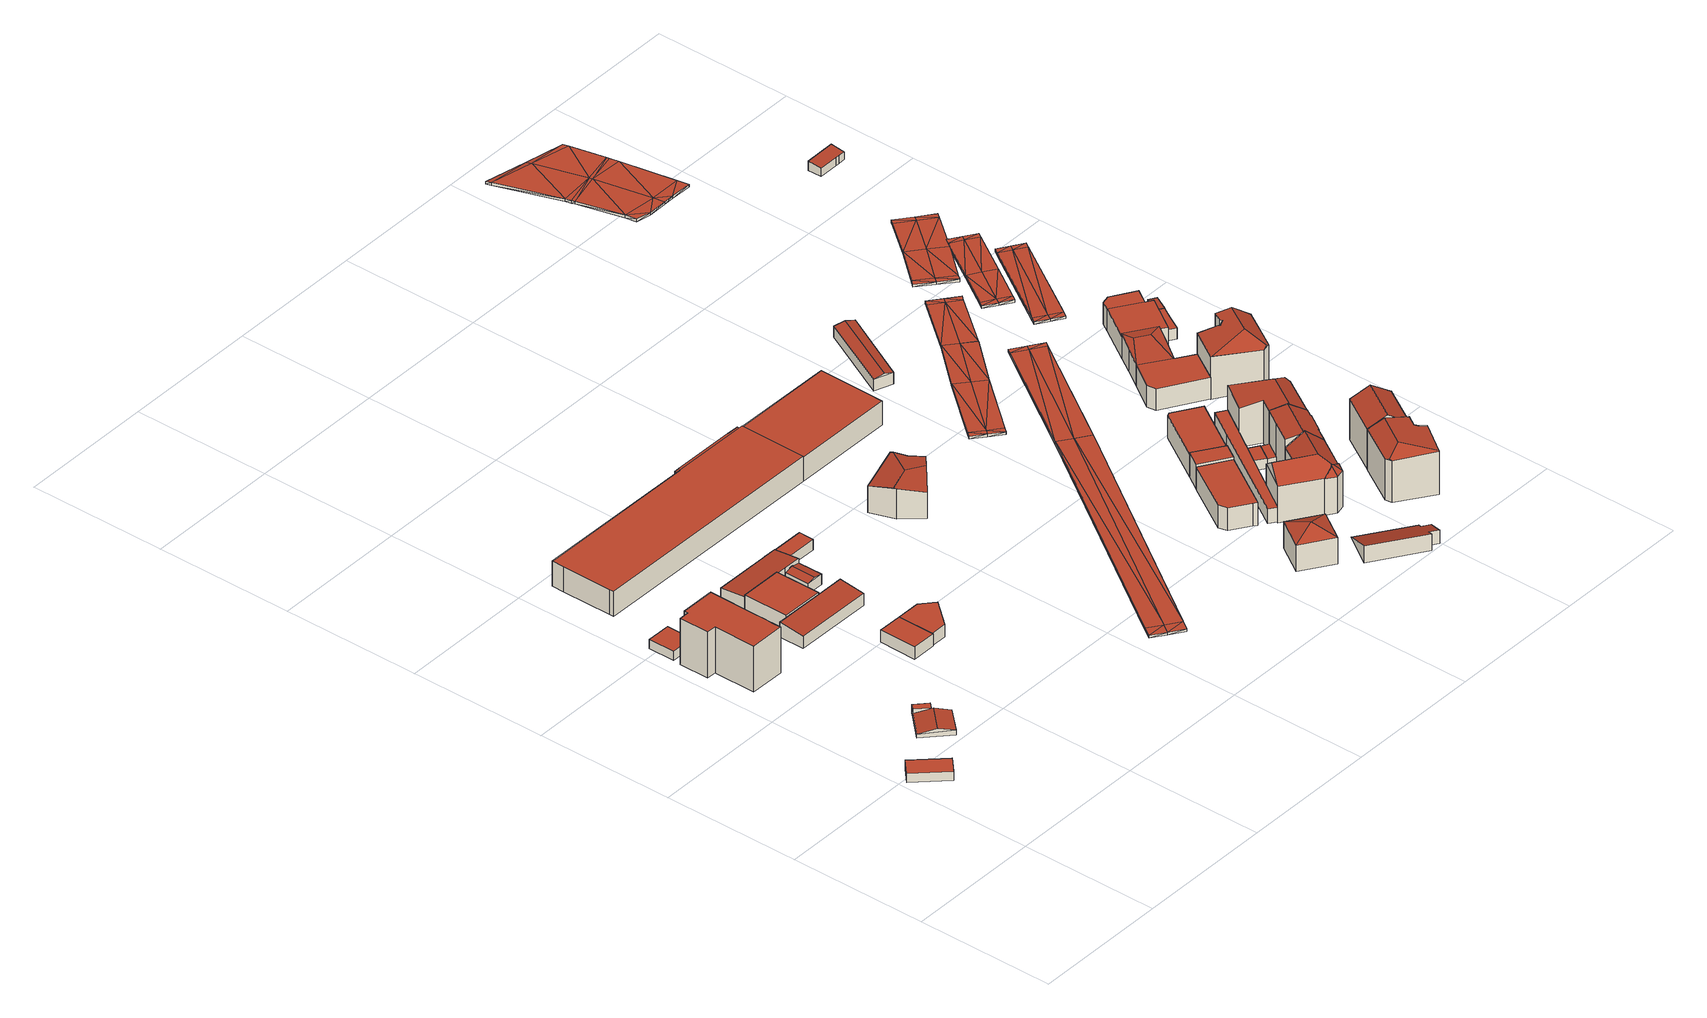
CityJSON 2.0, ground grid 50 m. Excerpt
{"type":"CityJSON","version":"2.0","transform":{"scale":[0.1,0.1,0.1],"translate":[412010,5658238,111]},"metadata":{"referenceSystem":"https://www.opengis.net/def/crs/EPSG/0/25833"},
"CityObjects":{
"building1":{"type":"Building","attributes":{"Dachtyp_tdc":"tdcPolyFlatRoof","Gemeindeschluessel":14612000,"Dachneigung":0,"QualitaetDacherkennung":88,"Geometrietyp2DReferenz":"3000","measuredHeight":3.47,"function":"31001_2000","roofType":"1000"},"geometry":[{"type":"Solid","lod":"2","boundaries":[[[[0,1,2,3]],[[1,4,5,2]],[[4,6,7,5]],[[6,0,3,7]],[[6,4,1,0]],[[3,2,5,7]]]],"semantics":{"surfaces":[{"type":"WallSurface"},{"type":"RoofSurface"},{"type":"GroundSurface"}],"values":[[0,0,0,0,1,2]]}}]},
"building2":{"type":"Building","attributes":{"Gemeindeschluessel":14612000,"Geometrietyp2DReferenz":"3000","function":"31001_2000","roofType":"9999"},"children":["building2-1","building2-2"]},
"building2-1":{"type":"BuildingPart","attributes":{"Dachtyp_tdc":"tdcGableRoof","Dachneigung":14.3,"QualitaetDacherkennung":50,"Geometrietyp2DReferenz":"3000","measuredHeight":3,"roofType":"3100"},"parents":["building2"],"geometry":[{"type":"MultiSurface","lod":"2","boundaries":[[[8,9,10,11]],[[9,12,13,10]],[[12,14,15,13]],[[12,9,16]],[[9,8,17,16]],[[14,12,16,17,18]],[[11,10,13,15,19]]],"semantics":{"surfaces":[{"type":"WallSurface"},{"type":"RoofSurface"},{"type":"GroundSurface"}],"values":[0,0,0,0,1,1,2]}}]},
"building2-2":{"type":"BuildingPart","attributes":{"Dachtyp_tdc":"tdcPolyFlatRoof","Dachneigung":0,"QualitaetDacherkennung":0,"Geometrietyp2DReferenz":"3000","measuredHeight":3.08,"roofType":"9999"},"parents":["building2"],"geometry":[{"type":"MultiSurface","lod":"2","boundaries":[[[20,21,22,23]],[[23,22,24,15,14]],[[22,21,25,24]],[[21,20,18,26,19,25]],[[14,18,20,23]],[[15,24,25,19]],[[15,19,26,14]],[[14,26,18]]],"semantics":{"surfaces":[{"type":"RoofSurface"},{"type":"WallSurface"},{"type":"GroundSurface"},{"type":"ClosureSurface","isClosure":"1","QuelleClosure":"LoD1Solid"}],"values":[0,1,1,1,1,2,3,3]}}]},
"building3":{"type":"Building","attributes":{"Dachtyp_tdc":"tdcPolyFlatRoof","Gemeindeschluessel":14612000,"Dachneigung":0,"QualitaetDacherkennung":59,"Geometrietyp2DReferenz":"3000","measuredHeight":17.32,"function":"31001_2000","roofType":"1000"},"geometry":[{"type":"Solid","lod":"2","boundaries":[[[[27,28,29,30]],[[28,31,32,29]],[[31,33,34,32]],[[33,35,36,34]],[[35,37,38,36]],[[37,39,40,38]],[[39,41,42,40]],[[43,44,45,46]],[[44,47,48,45]],[[47,49,50,48]],[[49,27,30,50]],[[49,47,44,43,51,41,39,37,35,33,31,28,27]],[[30,29,32,34,36,38,40,42,52,46,45,48,50]],[[41,51,52,42]],[[51,43,46,52]]]],"semantics":{"surfaces":[{"type":"WallSurface"},{"type":"RoofSurface"},{"type":"GroundSurface"}],"values":[[0,0,0,0,0,0,0,0,0,0,0,1,2,0,0]]}}]},
"building4":{"type":"Building","attributes":{"Dachtyp_tdc":"tdcPolyFlatRoof","Gemeindeschluessel":14612000,"Dachneigung":0,"QualitaetDacherkennung":95,"Geometrietyp2DReferenz":"3000","measuredHeight":3.38,"function":"31001_2000","roofType":"1000"},"geometry":[{"type":"Solid","lod":"2","boundaries":[[[[53,54,55,56]],[[54,57,58,55]],[[57,59,60,58]],[[59,53,56,60]],[[59,57,54,53]],[[56,55,58,60]]]],"semantics":{"surfaces":[{"type":"WallSurface"},{"type":"RoofSurface"},{"type":"GroundSurface"}],"values":[[0,0,0,0,1,2]]}}]},
"building5":{"type":"Building","attributes":{"Dachtyp_tdc":"tdcPolyFlatRoof","Gemeindeschluessel":14612000,"Dachneigung":6.39,"QualitaetDacherkennung":92,"Geometrietyp2DReferenz":"3000","measuredHeight":5.71,"function":"31001_2000","roofType":"2100"},"geometry":[{"type":"Solid","lod":"2","boundaries":[[[[61,62,63,64]],[[62,65,66,63]],[[65,67,68,66]],[[67,69,70,68]],[[69,71,72,70]],[[71,61,64,72]],[[71,69,67,65,62,61]],[[64,63,66,68,70,72]]]],"semantics":{"surfaces":[{"type":"WallSurface"},{"type":"RoofSurface"},{"type":"GroundSurface"}],"values":[[0,0,0,0,0,0,1,2]]}}]},
"building6":{"type":"Building","attributes":{"Dachtyp_tdc":"tdcPolyFlatRoof","Gemeindeschluessel":14612000,"Dachneigung":0,"QualitaetDacherkennung":92,"Geometrietyp2DReferenz":"3000","measuredHeight":4.56,"function":"31001_2000","roofType":"1000"},"geometry":[{"type":"Solid","lod":"2","boundaries":[[[[73,74,75,76]],[[74,77,78,75]],[[77,79,80,78]],[[79,81,82,80]],[[81,73,76,82]],[[81,79,77,74,73]],[[76,75,78,80,82]]]],"semantics":{"surfaces":[{"type":"WallSurface"},{"type":"RoofSurface"},{"type":"GroundSurface"}],"values":[[0,0,0,0,0,1,2]]}}]},
"building7":{"type":"Building","attributes":{"Dachtyp_tdc":"tdcPolyFlatRoof","Gemeindeschluessel":14612000,"Dachneigung":0,"QualitaetDacherkennung":33,"Geometrietyp2DReferenz":"3000","measuredHeight":6.31,"function":"31001_2000","roofType":"1000"},"geometry":[{"type":"Solid","lod":"2","boundaries":[[[[83,84,85,86]],[[84,87,88,85]],[[87,89,90,88]],[[89,83,86,90]],[[89,87,84,83]],[[86,85,88,90]]]],"semantics":{"surfaces":[{"type":"WallSurface"},{"type":"RoofSurface"},{"type":"GroundSurface"}],"values":[[0,0,0,0,1,2]]}}]},
"building8":{"type":"Building","attributes":{"Dachtyp_tdc":"tdcPolyFlatRoof","Gemeindeschluessel":14612000,"Dachneigung":6.52,"QualitaetDacherkennung":90,"Geometrietyp2DReferenz":"3000","measuredHeight":6.49,"function":"31001_2000","roofType":"2100"},"geometry":[{"type":"Solid","lod":"2","boundaries":[[[[91,92,93,94]],[[92,95,96,93]],[[95,97,98,96]],[[97,99,100,98]],[[99,101,102,100]],[[101,103,104,102]],[[103,105,106,104]],[[105,107,108,106]],[[107,91,94,108]],[[107,105,103,101,99,97,95,92,91]],[[94,93,96,98,100,102,104,106,108]]]],"semantics":{"surfaces":[{"type":"WallSurface"},{"type":"RoofSurface"},{"type":"GroundSurface"}],"values":[[0,0,0,0,0,0,0,0,0,1,2]]}}]},
"building9":{"type":"Building","attributes":{"Dachtyp_tdc":"tdcPolyFlatRoof","Gemeindeschluessel":14612000,"Dachneigung":0,"QualitaetDacherkennung":89,"Geometrietyp2DReferenz":"3000","measuredHeight":4.57,"function":"31001_2000","roofType":"1000"},"geometry":[{"type":"Solid","lod":"2","boundaries":[[[[79,77,78,80]],[[77,109,110,78]],[[109,111,112,110]],[[111,113,114,112]],[[113,79,80,114]],[[113,111,109,77,79]],[[80,78,110,112,114]]]],"semantics":{"surfaces":[{"type":"WallSurface"},{"type":"RoofSurface"},{"type":"GroundSurface"}],"values":[[0,0,0,0,0,1,2]]}}]},
"building10":{"type":"Building","attributes":{"Dachtyp_tdc":"tdcGableRoof","Gemeindeschluessel":14612000,"Dachneigung":11.54,"QualitaetDacherkennung":90,"Geometrietyp2DReferenz":"3000","measuredHeight":4.54,"function":"31001_2000","roofType":"3100"},"geometry":[{"type":"Solid","lod":"2","boundaries":[[[[115,116,117,118]],[[116,119,120,117]],[[119,121,122,120]],[[121,115,118,122]],[[119,116,123]],[[115,121,124]],[[116,115,124,123]],[[121,119,123,124]],[[118,117,120,122]]]],"semantics":{"surfaces":[{"type":"WallSurface"},{"type":"RoofSurface"},{"type":"GroundSurface"}],"values":[[0,0,0,0,0,0,1,1,2]]}}]},
"building11":{"type":"Building","attributes":{"Dachtyp_tdc":"tdcPolyFlatRoof","Gemeindeschluessel":14612000,"Dachneigung":2.83,"QualitaetDacherkennung":87,"Geometrietyp2DReferenz":"3000","measuredHeight":4.16,"function":"31001_2000","roofType":"2100"},"geometry":[{"type":"Solid","lod":"2","boundaries":[[[[125,126,127,128]],[[125,129,130,126]],[[127,131,132,128]],[[126,130,131,127]],[[130,129,132,131]],[[129,125,128,132]]]],"semantics":{"surfaces":[{"type":"WallSurface"},{"type":"RoofSurface"},{"type":"GroundSurface"}],"values":[[0,1,2,0,0,0]]}}]},
"building12":{"type":"Building","attributes":{"Gemeindeschluessel":14612000,"Geometrietyp2DReferenz":"3000","function":"31001_2000","roofType":"9999"},"children":["building12-1","building12-2","building12-3","building12-4"]},
"building12-1":{"type":"BuildingPart","attributes":{"Dachtyp_tdc":"tdcPolyFlatRoof","Dachneigung":0,"QualitaetDacherkennung":57,"Geometrietyp2DReferenz":"3000","measuredHeight":3.29,"roofType":"1000"},"parents":["building12"],"geometry":[{"type":"MultiSurface","lod":"2","boundaries":[[[133,134,135,136]],[[134,137,138,135]],[[139,133,136,140]],[[139,137,134,133]],[[136,135,138,140]]],"semantics":{"surfaces":[{"type":"WallSurface"},{"type":"RoofSurface"},{"type":"GroundSurface"}],"values":[0,0,0,1,2]}}]},
"building12-2":{"type":"BuildingPart","attributes":{"Dachtyp_tdc":"tdcPolyFlatRoof","Dachneigung":0,"QualitaetDacherkennung":29,"Geometrietyp2DReferenz":"3000","measuredHeight":9.4,"roofType":"1000"},"parents":["building12"],"geometry":[{"type":"MultiSurface","lod":"2","boundaries":[[[141,142,143,144,145]],[[142,146,147,143]],[[146,148,149,147]],[[148,150,151,149]],[[150,152,153,154,151]],[[155,152,150,148,146,142,141]],[[144,143,147,149,151,154,156]]],"semantics":{"surfaces":[{"type":"WallSurface"},{"type":"RoofSurface"},{"type":"GroundSurface"}],"values":[0,0,0,0,0,1,2]}}]},
"building12-3":{"type":"BuildingPart","attributes":{"Dachtyp_tdc":"tdcPolyFlatRoof","Dachneigung":6.17,"QualitaetDacherkennung":71,"Geometrietyp2DReferenz":"3000","measuredHeight":8.28,"roofType":"2100"},"parents":["building12"],"geometry":[{"type":"MultiSurface","lod":"2","boundaries":[[[153,157,158,154]],[[157,159,140,158]],[[159,139,140]],[[160,138,137]],[[160,161,162,138]],[[161,163,156,162]],[[163,161,160,159,157,153]],[[154,158,140,138,162,156]]],"semantics":{"surfaces":[{"type":"WallSurface"},{"type":"RoofSurface"},{"type":"GroundSurface"}],"values":[0,0,0,0,0,0,1,2]}}]},
"building12-4":{"type":"BuildingPart","attributes":{"Dachtyp_tdc":"tdcPolyFlatRoof","Dachneigung":0,"QualitaetDacherkennung":34,"Geometrietyp2DReferenz":"3000","measuredHeight":9.03,"roofType":"1000"},"parents":["building12"],"geometry":[{"type":"MultiSurface","lod":"2","boundaries":[[[164,165,166,156]],[[165,167,168,166]],[[167,145,144,168]],[[145,167,165,164]],[[166,168,144,156]]],"semantics":{"surfaces":[{"type":"WallSurface"},{"type":"RoofSurface"},{"type":"GroundSurface"}],"values":[0,0,0,1,2]}}]},
"building13":{"type":"Building","attributes":{"Dachtyp_tdc":"tdcFreeFormRoof","Gemeindeschluessel":14612000,"Dachneigung":10.01,"QualitaetDacherkennung":51,"Geometrietyp2DReferenz":"3000","measuredHeight":11.48,"function":"31001_2000","roofType":"5000"},"geometry":[{"type":"Solid","lod":"2","boundaries":[[[[169,170,171,172]],[[170,173,174,171]],[[173,175,176,174]],[[175,177,178,176]],[[177,179,180,178]],[[179,169,172,180]],[[181,169,179,182,183]],[[183,182,177,175,184]],[[170,181,183,184,173]],[[170,169,181]],[[175,173,184]],[[179,177,182]],[[172,171,174,176,178,180]]]],"semantics":{"surfaces":[{"type":"WallSurface"},{"type":"RoofSurface"},{"type":"GroundSurface"}],"values":[[0,0,0,0,0,0,1,1,1,0,0,0,2]]}}]},
"building14":{"type":"Building","attributes":{"Erfassungsdatum_Objekt":"2022-03-29","BodenHoehe":117.79,"gemHoehe":0,"BauwerkHoehe":1,"Breite":12,"Gemeindeschluessel":"14612000","Geometrietyp2DReferenz":"3000","measuredHeight":1,"function":"53001_1800"},"geometry":[{"type":"MultiSurface","lod":"2","boundaries":[[[185,186,187]],[[185,187,188]],[[189,190,191]],[[189,191,186]],[[189,186,185]],[[192,193,189]],[[189,193,190]],[[194,195,193]],[[194,193,192]],[[196,185,188]],[[196,188,197]],[[198,189,185]],[[198,185,196]],[[199,192,198]],[[198,192,189]],[[200,194,192]],[[200,192,199]],[[188,187,201]],[[188,201,202]],[[187,186,203]],[[187,203,201]],[[186,191,204]],[[186,204,203]],[[191,190,205]],[[191,205,204]],[[190,193,206]],[[190,206,205]],[[193,195,207]],[[193,207,206]],[[195,194,208]],[[195,208,207]],[[194,200,209]],[[194,209,208]],[[200,199,210]],[[200,210,209]],[[199,198,211]],[[199,211,210]],[[198,196,212]],[[198,212,211]],[[196,197,213]],[[196,213,212]],[[197,188,202]],[[197,202,213]],[[201,203,214]],[[204,205,215]],[[203,204,215]],[[214,203,215]],[[215,206,216]],[[205,206,215]],[[206,207,208]],[[216,206,208]],[[202,214,212]],[[213,202,212]],[[214,215,211]],[[212,214,211]],[[211,216,210]],[[215,216,211]],[[216,208,209]],[[210,216,209]],[[202,201,214]]],"semantics":{"surfaces":[{"type":"RoofSurface"},{"type":"WallSurface"},{"type":"GroundSurface"}],"values":[0,0,0,0,0,0,0,0,0,0,0,0,0,0,0,0,0,1,1,1,1,1,1,1,1,1,1,1,1,1,1,1,1,1,1,1,1,1,1,1,1,1,1,2,2,2,2,2,2,2,2,2,2,2,2,2,2,2,2,2]}}]},
"building15":{"type":"Building","attributes":{"Dachtyp_tdc":"tdcTentRoof","Gemeindeschluessel":14612000,"Dachneigung":25.8,"QualitaetDacherkennung":68,"Geometrietyp2DReferenz":"3000","measuredHeight":13.04,"function":"31001_9998","roofType":"3500"},"geometry":[{"type":"Solid","lod":"2","boundaries":[[[[217,218,219,220]],[[218,221,222,219]],[[221,223,224,222]],[[223,217,220,224]],[[218,217,225]],[[221,218,225]],[[223,221,225]],[[217,223,225]],[[220,219,222,224]]]],"semantics":{"surfaces":[{"type":"WallSurface"},{"type":"RoofSurface"},{"type":"GroundSurface"}],"values":[[0,0,0,0,1,1,1,1,2]]}}]},
"building16":{"type":"Building","attributes":{"Dachtyp_tdc":"tdcPolyFlatRoof","Gemeindeschluessel":14612000,"Dachneigung":0,"QualitaetDacherkennung":58,"Geometrietyp2DReferenz":"3000","measuredHeight":8.62,"function":"31001_9998","roofType":"1000"},"geometry":[{"type":"Solid","lod":"2","boundaries":[[[[226,227,228,229]],[[227,230,231,228]],[[230,232,233,231]],[[232,234,235,233]],[[234,236,237,235]],[[236,226,229,237]],[[236,234,232,230,227,226]],[[229,228,231,233,235,237]]]],"semantics":{"surfaces":[{"type":"WallSurface"},{"type":"RoofSurface"},{"type":"GroundSurface"}],"values":[[0,0,0,0,0,0,1,2]]}}]},
"building17":{"type":"Building","attributes":{"Dachtyp_tdc":"tdcPolyFlatRoof","Gemeindeschluessel":14612000,"Dachneigung":25.19,"QualitaetDacherkennung":75,"Geometrietyp2DReferenz":"3000","measuredHeight":6.48,"function":"31001_9998","roofType":"2100"},"geometry":[{"type":"Solid","lod":"2","boundaries":[[[[238,239,240,241]],[[239,242,243,240]],[[242,244,245,243]],[[244,246,247,245]],[[246,248,249,247]],[[248,250,251,249]],[[250,252,253,251]],[[252,238,241,253]],[[252,250,248,246,244,242,239,238]],[[241,240,243,245,247,249,251,253]]]],"semantics":{"surfaces":[{"type":"WallSurface"},{"type":"RoofSurface"},{"type":"GroundSurface"}],"values":[[0,0,0,0,0,0,0,0,1,2]]}}]},
"building18":{"type":"Building","attributes":{"Dachtyp_tdc":"tdcPolyFlatRoof","Gemeindeschluessel":14612000,"Dachneigung":0,"QualitaetDacherkennung":82,"Geometrietyp2DReferenz":"3000","measuredHeight":9.33,"function":"31001_9998","roofType":"1000"},"geometry":[{"type":"Solid","lod":"2","boundaries":[[[[254,255,256,257]],[[255,258,259,256]],[[258,260,261,259]],[[260,254,257,261]],[[260,258,255,254]],[[257,256,259,261]]]],"semantics":{"surfaces":[{"type":"WallSurface"},{"type":"RoofSurface"},{"type":"GroundSurface"}],"values":[[0,0,0,0,1,2]]}}]},
"building19":{"type":"Building","attributes":{"Dachtyp_tdc":"tdcFreeFormRoof","Gemeindeschluessel":14612000,"Dachneigung":38.58,"QualitaetDacherkennung":37,"Geometrietyp2DReferenz":"3000","measuredHeight":18.64,"function":"31001_9998","roofType":"5000"},"geometry":[{"type":"Solid","lod":"2","boundaries":[[[[262,263,264,265]],[[263,266,267,264]],[[266,268,269,267]],[[268,270,271,269]],[[270,272,273,271]],[[272,274,275,273]],[[274,276,277,275]],[[276,278,279,277]],[[278,280,281,279]],[[280,282,283,281]],[[282,262,265,283]],[[284,285,282,280]],[[284,280,278]],[[286,287,288,285,284,278,276]],[[286,276,274]],[[287,286,274,272]],[[289,290,288,287,272,270]],[[289,270,268]],[[290,289,268,266]],[[291,290,266,263]],[[291,263,262]],[[285,288,290,291,262,282]],[[265,264,267,269,271,273,275,277,279,281,283]]]],"semantics":{"surfaces":[{"type":"WallSurface"},{"type":"RoofSurface"},{"type":"GroundSurface"}],"values":[[0,0,0,0,0,0,0,0,0,0,0,1,1,1,1,1,1,0,1,1,0,1,2]]}}]},
"building20":{"type":"Building","attributes":{"Dachtyp_tdc":"tdcPolyFlatRoof","Gemeindeschluessel":14612000,"Dachneigung":0,"QualitaetDacherkennung":45,"Geometrietyp2DReferenz":"3000","measuredHeight":5.49,"function":"31001_9998","roofType":"1000"},"geometry":[{"type":"Solid","lod":"2","boundaries":[[[[292,293,294,295]],[[293,296,297,294]],[[296,298,299,297]],[[298,300,301,299]],[[300,302,303,301]],[[302,304,305,303]],[[304,306,307,305]],[[306,308,309,307]],[[308,310,311,309]],[[310,312,313,311]],[[312,292,295,313]],[[312,310,308,306,304,302,300,298,296,293,292]],[[295,294,297,299,301,303,305,307,309,311,313]]]],"semantics":{"surfaces":[{"type":"WallSurface"},{"type":"RoofSurface"},{"type":"GroundSurface"}],"values":[[0,0,0,0,0,0,0,0,0,0,0,1,2]]}}]},
"building21":{"type":"Building","attributes":{"Dachtyp_tdc":"tdcPolyFlatRoof","Gemeindeschluessel":14612000,"Dachneigung":0,"QualitaetDacherkennung":56,"Geometrietyp2DReferenz":"3000","measuredHeight":8.46,"function":"31001_9998","roofType":"1000"},"geometry":[{"type":"Solid","lod":"2","boundaries":[[[[314,315,316,317]],[[315,318,319,316]],[[318,320,321,319]],[[320,322,323,321]],[[322,314,317,323]],[[322,320,318,315,314]],[[317,316,319,321,323]]]],"semantics":{"surfaces":[{"type":"WallSurface"},{"type":"RoofSurface"},{"type":"GroundSurface"}],"values":[[0,0,0,0,0,1,2]]}}]},
"building22":{"type":"Building","attributes":{"Dachtyp_tdc":"tdcPolyFlatRoof","Gemeindeschluessel":14612000,"Dachneigung":0,"QualitaetDacherkennung":79,"Geometrietyp2DReferenz":"3000","measuredHeight":3.72,"function":"31001_9998","roofType":"1000"},"geometry":[{"type":"Solid","lod":"2","boundaries":[[[[324,325,297,326]],[[325,327,294,297]],[[326,297,294,328]],[[327,329,328,294]],[[329,324,326,328]],[[329,327,325,324]]]],"semantics":{"surfaces":[{"type":"WallSurface"},{"type":"GroundSurface"},{"type":"RoofSurface"}],"values":[[0,0,1,0,0,2]]}}]},
"building23":{"type":"Building","attributes":{"Dachtyp_tdc":"tdcPolyFlatRoof","Gemeindeschluessel":14612000,"Dachneigung":0,"QualitaetDacherkennung":51,"Geometrietyp2DReferenz":"3000","measuredHeight":3.69,"function":"31001_9998","roofType":"1000"},"geometry":[{"type":"Solid","lod":"2","boundaries":[[[[330,331,326,332]],[[331,333,328,326]],[[333,334,335,328]],[[334,330,332,335]],[[334,333,331,330]],[[332,326,328,335]]]],"semantics":{"surfaces":[{"type":"WallSurface"},{"type":"RoofSurface"},{"type":"GroundSurface"}],"values":[[0,0,0,0,1,2]]}}]},
"building24":{"type":"Building","attributes":{"Dachtyp_tdc":"tdcGableRoof","Gemeindeschluessel":14612000,"Dachneigung":13.3,"QualitaetDacherkennung":52,"Geometrietyp2DReferenz":"3000","measuredHeight":5.21,"function":"31001_2000","roofType":"3100"},"geometry":[{"type":"Solid","lod":"2","boundaries":[[[[336,337,338,339]],[[337,340,341,338]],[[340,342,343,341]],[[342,336,339,343]],[[340,337,344]],[[336,342,345]],[[337,336,345,344]],[[342,340,344,345]],[[339,338,341,343]]]],"semantics":{"surfaces":[{"type":"WallSurface"},{"type":"RoofSurface"},{"type":"GroundSurface"}],"values":[[0,0,0,0,0,0,1,1,2]]}}]},
"building25":{"type":"Building","attributes":{"Dachtyp_tdc":"tdcGableRoof","Gemeindeschluessel":14612000,"Dachneigung":31.82,"QualitaetDacherkennung":57,"Geometrietyp2DReferenz":"3000","measuredHeight":17.73,"function":"31001_9998","roofType":"3100"},"geometry":[{"type":"Solid","lod":"2","boundaries":[[[[346,347,348,349]],[[347,350,351,348]],[[350,352,353,351]],[[352,354,355,353]],[[354,356,357,355]],[[356,358,359,357]],[[358,360,361,359]],[[360,362,363,361]],[[362,364,365,363]],[[364,366,367,365]],[[366,346,349,367]],[[362,360,358,356,354,352,350,347]],[[347,346,366,364,362]],[[349,348,351,353,355,357,359,361,363,365,367]]]],"semantics":{"surfaces":[{"type":"WallSurface"},{"type":"RoofSurface"},{"type":"GroundSurface"}],"values":[[0,0,0,0,0,0,0,0,0,0,0,1,1,2]]}}]},
"building26":{"type":"Building","attributes":{"Erfassungsdatum_Objekt":"2022-03-29","BodenHoehe":114.89,"gemHoehe":0,"BauwerkHoehe":1,"Breite":11.5,"Gemeindeschluessel":"14612000","Geometrietyp2DReferenz":"3000","measuredHeight":1,"function":"53001_1800"},"geometry":[{"type":"MultiSurface","lod":"2","boundaries":[[[368,369,370]],[[370,369,371]],[[370,371,372]],[[372,371,373]],[[372,373,374]],[[374,373,375]],[[375,373,376]],[[376,373,377]],[[376,377,378]],[[376,378,379]],[[379,378,380]],[[380,378,381]],[[369,382,371]],[[371,382,383]],[[371,383,384]],[[371,384,373]],[[373,384,377]],[[377,384,385]],[[377,385,386]],[[377,386,387]],[[377,387,378]],[[378,387,388]],[[378,388,381]],[[381,388,389]],[[369,368,390]],[[369,390,391]],[[368,370,392]],[[368,392,390]],[[370,372,393]],[[370,393,392]],[[372,374,394]],[[372,394,393]],[[374,375,395]],[[374,395,394]],[[375,376,396]],[[375,396,395]],[[376,379,397]],[[376,397,396]],[[379,380,398]],[[379,398,397]],[[380,381,399]],[[380,399,398]],[[381,389,400]],[[381,400,399]],[[389,388,401]],[[389,401,400]],[[388,387,402]],[[388,402,401]],[[387,386,403]],[[387,403,402]],[[386,385,404]],[[386,404,403]],[[385,384,405]],[[385,405,404]],[[384,383,406]],[[384,406,405]],[[383,382,407]],[[383,407,406]],[[382,369,391]],[[382,391,407]],[[392,391,390]],[[408,391,392]],[[393,408,392]],[[409,408,393]],[[394,409,393]],[[395,409,394]],[[396,409,395]],[[410,409,396]],[[411,410,396]],[[397,411,396]],[[398,411,397]],[[399,411,398]],[[408,407,391]],[[406,407,408]],[[405,406,408]],[[409,405,408]],[[410,405,409]],[[404,405,410]],[[403,404,410]],[[402,403,410]],[[411,402,410]],[[401,402,411]],[[399,401,411]],[[400,401,399]]],"semantics":{"surfaces":[{"type":"RoofSurface"},{"type":"WallSurface"},{"type":"GroundSurface"}],"values":[0,0,0,0,0,0,0,0,0,0,0,0,0,0,0,0,0,0,0,0,0,0,0,0,1,1,1,1,1,1,1,1,1,1,1,1,1,1,1,1,1,1,1,1,1,1,1,1,1,1,1,1,1,1,1,1,1,1,1,1,2,2,2,2,2,2,2,2,2,2,2,2,2,2,2,2,2,2,2,2,2,2,2,2]}}]},
"building27":{"type":"Building","attributes":{"Dachtyp_tdc":"tdcFreeFormRoof","Gemeindeschluessel":14612000,"Dachneigung":10.28,"QualitaetDacherkennung":29,"Geometrietyp2DReferenz":"3000","measuredHeight":18.4,"function":"31001_9998","roofType":"5000"},"geometry":[{"type":"Solid","lod":"2","boundaries":[[[[412,413,414,415]],[[413,416,417,414]],[[416,418,419,417]],[[418,420,421,419]],[[420,422,423,421]],[[422,424,425,423]],[[424,426,427,425]],[[426,412,415,427]],[[424,428,429,430,426]],[[428,422,420,418,416,431,429]],[[429,431,413,412,430]],[[424,422,428]],[[412,426,430]],[[416,413,431]],[[415,414,417,419,421,423,425,427]]]],"semantics":{"surfaces":[{"type":"WallSurface"},{"type":"RoofSurface"},{"type":"GroundSurface"}],"values":[[0,0,0,0,0,0,0,0,1,1,1,0,0,0,2]]}}]},
"building28":{"type":"Building","attributes":{"Dachtyp_tdc":"tdcFreeFormRoof","Gemeindeschluessel":14612000,"Dachneigung":10.12,"QualitaetDacherkennung":37,"Geometrietyp2DReferenz":"3000","measuredHeight":17.35,"function":"31001_9998","roofType":"5000"},"geometry":[{"type":"Solid","lod":"2","boundaries":[[[[432,433,434,435]],[[433,436,437,434]],[[436,438,439,437]],[[438,440,441,439]],[[440,442,443,441]],[[442,444,445,443]],[[444,446,447,445]],[[446,448,449,447]],[[448,450,451,449]],[[450,432,435,451]],[[452,444,442,440,438,453,454]],[[432,450,455,454,453,436,433]],[[446,452,454,455,448]],[[446,444,452]],[[450,448,455]],[[438,436,453]],[[435,434,437,439,441,443,445,447,449,451]]]],"semantics":{"surfaces":[{"type":"WallSurface"},{"type":"RoofSurface"},{"type":"GroundSurface"}],"values":[[0,0,0,0,0,0,0,0,0,0,1,1,1,0,0,0,2]]}}]},
"building29":{"type":"Building","attributes":{"Dachtyp_tdc":"tdcFreeFormRoof","Gemeindeschluessel":14612000,"Dachneigung":30.57,"QualitaetDacherkennung":84,"Geometrietyp2DReferenz":"3000","measuredHeight":19,"function":"31001_9998","roofType":"5000"},"geometry":[{"type":"Solid","lod":"2","boundaries":[[[[456,457,458,459]],[[457,460,461,458]],[[460,462,463,461]],[[462,464,465,463]],[[464,456,459,465]],[[466,467,460,457]],[[456,464,462,467,466]],[[457,456,466]],[[462,460,467]],[[459,458,461,463,465]]]],"semantics":{"surfaces":[{"type":"WallSurface"},{"type":"RoofSurface"},{"type":"GroundSurface"}],"values":[[0,0,0,0,0,1,1,0,0,2]]}}]},
"building30":{"type":"Building","attributes":{"Gemeindeschluessel":14612000,"Geometrietyp2DReferenz":"3000","function":"31001_9998","roofType":"9999"},"children":["building30-1","building30-2","building30-3","building30-4","building30-5","building30-6"]},
"building30-1":{"type":"BuildingPart","attributes":{"Dachtyp_tdc":"tdcPolyFlatRoof","Dachneigung":0,"QualitaetDacherkennung":79,"Geometrietyp2DReferenz":"3000","measuredHeight":8.21,"roofType":"1000"},"parents":["building30"],"geometry":[{"type":"MultiSurface","lod":"2","boundaries":[[[468,469,470,471,472]],[[473,474,475,476,477]],[[474,478,479,475]],[[478,480,481,479]],[[480,468,472,481]],[[480,478,474,473,469,468]],[[472,471,476,475,479,481]]],"semantics":{"surfaces":[{"type":"WallSurface"},{"type":"RoofSurface"},{"type":"GroundSurface"}],"values":[0,0,0,0,0,1,2]}}]},
"building30-2":{"type":"BuildingPart","attributes":{"Dachtyp_tdc":"tdcPolyFlatRoof","Dachneigung":0,"QualitaetDacherkennung":58,"Geometrietyp2DReferenz":"3000","measuredHeight":8.2,"roofType":"1000"},"parents":["building30"],"geometry":[{"type":"MultiSurface","lod":"2","boundaries":[[[482,483,484,485]],[[483,486,484]],[[487,488,489,490,491]],[[488,492,493,489]],[[494,495,496,497]],[[495,494,492,488,487,483,482]],[[485,484,490,489,493,497,496]]],"semantics":{"surfaces":[{"type":"WallSurface"},{"type":"RoofSurface"},{"type":"GroundSurface"}],"values":[0,0,0,0,0,1,2]}}]},
"building30-3":{"type":"BuildingPart","attributes":{"Dachtyp_tdc":"tdcPolyFlatRoof","Dachneigung":0,"QualitaetDacherkennung":43,"Geometrietyp2DReferenz":"3000","measuredHeight":4.31,"roofType":"1000"},"parents":["building30"],"geometry":[{"type":"MultiSurface","lod":"2","boundaries":[[[498,499,500,501]],[[499,502,503,500]],[[502,491,490,503]],[[486,491,502,499,498]],[[501,500,503,490,484]]],"semantics":{"surfaces":[{"type":"WallSurface"},{"type":"RoofSurface"},{"type":"GroundSurface"}],"values":[0,0,0,1,2]}}]},
"building30-4":{"type":"BuildingPart","attributes":{"Dachtyp_tdc":"tdcPolyFlatRoof","Dachneigung":0,"QualitaetDacherkennung":71,"Geometrietyp2DReferenz":"3000","measuredHeight":8.2,"roofType":"1000"},"parents":["building30"],"geometry":[{"type":"MultiSurface","lod":"2","boundaries":[[[504,505,506,507]],[[505,482,485,506]],[[508,509,496,495]],[[508,504,507,509]],[[508,495,482,505,504]],[[507,506,485,496,509]]],"semantics":{"surfaces":[{"type":"WallSurface"},{"type":"RoofSurface"},{"type":"GroundSurface"}],"values":[0,0,0,0,1,2]}}]},
"building30-5":{"type":"BuildingPart","attributes":{"Dachtyp_tdc":"tdcPolyFlatRoof","Dachneigung":2.69,"QualitaetDacherkennung":52,"Geometrietyp2DReferenz":"3000","measuredHeight":4.39,"roofType":"2100"},"parents":["building30"],"geometry":[{"type":"MultiSurface","lod":"2","boundaries":[[[510,511,512,513]],[[511,514,498,501,512]],[[515,510,513,484]],[[515,514,511,510]],[[513,512,501,484]]],"semantics":{"surfaces":[{"type":"WallSurface"},{"type":"RoofSurface"},{"type":"GroundSurface"}],"values":[0,0,0,1,2]}}]},
"building30-6":{"type":"BuildingPart","attributes":{"Dachtyp_tdc":"tdcHipRoof","Dachneigung":10.11,"QualitaetDacherkennung":38,"Geometrietyp2DReferenz":"3000","measuredHeight":9.96,"roofType":"3200"},"parents":["building30"],"geometry":[{"type":"MultiSurface","lod":"2","boundaries":[[[516,517,518,519]],[[517,520,521,518]],[[520,522,494,497,521]],[[523,524,525,493,492]],[[524,526,527,525]],[[526,477,476,527]],[[470,528,529,471]],[[528,516,519,529]],[[477,526,524,523,530]],[[520,517,516,528,531]],[[523,522,520,531,530]],[[528,470,477,530,531]],[[519,518,521,497,493,525,527,476,471,529]]],"semantics":{"surfaces":[{"type":"WallSurface"},{"type":"RoofSurface"},{"type":"GroundSurface"}],"values":[0,0,0,0,0,0,0,0,1,1,1,1,2]}}]},
"building31":{"type":"Building","attributes":{"Dachtyp_tdc":"tdcFreeFormRoof","Gemeindeschluessel":14612000,"Dachneigung":10.92,"QualitaetDacherkennung":30,"Geometrietyp2DReferenz":"3000","measuredHeight":18.75,"function":"31001_9998","roofType":"5000"},"geometry":[{"type":"Solid","lod":"2","boundaries":[[[[532,533,534,535]],[[533,536,537,534]],[[536,538,539,537]],[[538,540,541,539]],[[540,542,543,541]],[[542,544,545,543]],[[544,546,547,545]],[[546,548,549,547]],[[548,550,551,549]],[[550,532,535,551]],[[548,552,553,554]],[[546,544,555,553,552]],[[542,540,538,536,533,532,550,554,553,555]],[[548,546,552]],[[550,548,554]],[[544,542,555]],[[535,534,537,539,541,543,545,547,549,551]]]],"semantics":{"surfaces":[{"type":"WallSurface"},{"type":"RoofSurface"},{"type":"GroundSurface"}],"values":[[0,0,0,0,0,0,0,0,0,0,1,1,1,0,0,0,2]]}}]},
"building32":{"type":"Building","attributes":{"Erfassungsdatum_Objekt":"2022-03-29","BodenHoehe":112.25,"gemHoehe":0,"BauwerkHoehe":1,"Gemeindeschluessel":"14612000","Geometrietyp2DReferenz":"3000","measuredHeight":1,"function":"53001_1800"},"geometry":[{"type":"MultiSurface","lod":"2","boundaries":[[[556,557,558]],[[559,560,557]],[[561,559,562]],[[562,559,556]],[[557,556,559]],[[563,561,564]],[[564,561,562]],[[565,563,564]],[[566,565,567]],[[567,565,564]],[[568,566,569]],[[569,566,567]],[[570,556,558]],[[570,571,572]],[[562,556,573]],[[562,573,574]],[[570,572,556]],[[556,572,573]],[[564,562,575]],[[575,562,574]],[[567,564,576]],[[567,576,577]],[[564,575,576]],[[569,567,577]],[[558,557,578]],[[558,578,579]],[[557,560,580]],[[557,580,578]],[[560,559,581]],[[560,581,580]],[[559,561,582]],[[559,582,581]],[[561,563,583]],[[561,583,582]],[[563,565,584]],[[563,584,583]],[[565,566,585]],[[565,585,584]],[[566,568,586]],[[566,586,585]],[[568,569,587]],[[568,587,586]],[[569,577,588]],[[569,588,587]],[[577,576,589]],[[577,589,588]],[[576,575,590]],[[576,590,589]],[[575,574,591]],[[575,591,590]],[[574,573,592]],[[574,592,591]],[[573,572,593]],[[573,593,592]],[[572,571,594]],[[572,594,593]],[[571,570,595]],[[571,595,594]],[[570,558,579]],[[570,579,595]],[[579,578,596]],[[578,580,581]],[[597,581,582]],[[596,581,597]],[[581,596,578]],[[598,582,583]],[[597,582,598]],[[598,583,584]],[[599,584,585]],[[598,584,599]],[[587,585,586]],[[599,585,587]],[[579,596,595]],[[593,594,595]],[[592,596,597]],[[591,592,597]],[[596,593,595]],[[592,593,596]],[[590,597,598]],[[591,597,590]],[[589,598,599]],[[588,589,599]],[[589,590,598]],[[588,599,587]]],"semantics":{"surfaces":[{"type":"RoofSurface"},{"type":"WallSurface"},{"type":"GroundSurface"}],"values":[0,0,0,0,0,0,0,0,0,0,0,0,0,0,0,0,0,0,0,0,0,0,0,0,1,1,1,1,1,1,1,1,1,1,1,1,1,1,1,1,1,1,1,1,1,1,1,1,1,1,1,1,1,1,1,1,1,1,1,1,2,2,2,2,2,2,2,2,2,2,2,2,2,2,2,2,2,2,2,2,2,2,2,2]}}]},
"building33":{"type":"Building","attributes":{"Erfassungsdatum_Objekt":"2022-03-29","BodenHoehe":111.53,"gemHoehe":0,"Zustand":2100,"BauwerkHoehe":1,"Breite":10,"Gemeindeschluessel":"14612000","Geometrietyp2DReferenz":"3000","measuredHeight":1,"function":"53001_1800"},"geometry":[{"type":"MultiSurface","lod":"2","boundaries":[[[600,601,602]],[[600,602,603]],[[603,602,604]],[[603,604,605]],[[605,604,606]],[[605,606,607]],[[601,608,609]],[[601,609,602]],[[602,609,610]],[[602,610,604]],[[604,610,611]],[[604,611,606]],[[601,600,612]],[[601,612,613]],[[600,603,614]],[[600,614,612]],[[603,605,615]],[[603,615,614]],[[605,607,616]],[[605,616,615]],[[607,606,617]],[[607,617,616]],[[606,611,618]],[[606,618,617]],[[611,610,619]],[[611,619,618]],[[610,609,620]],[[610,620,619]],[[609,608,621]],[[609,621,620]],[[608,601,613]],[[608,613,621]],[[622,613,612]],[[614,622,612]],[[623,622,614]],[[615,623,614]],[[617,623,615]],[[616,617,615]],[[620,621,613]],[[622,620,613]],[[619,620,622]],[[623,619,622]],[[618,619,623]],[[617,618,623]]],"semantics":{"surfaces":[{"type":"RoofSurface"},{"type":"WallSurface"},{"type":"GroundSurface"}],"values":[0,0,0,0,0,0,0,0,0,0,0,0,1,1,1,1,1,1,1,1,1,1,1,1,1,1,1,1,1,1,1,1,2,2,2,2,2,2,2,2,2,2,2,2]}}]},
"building34":{"type":"Building","attributes":{"Erfassungsdatum_Objekt":"2022-03-29","BodenHoehe":111.47,"gemHoehe":0,"BauwerkHoehe":1,"Breite":10.5,"Gemeindeschluessel":"14612000","Geometrietyp2DReferenz":"3000","measuredHeight":1,"function":"53001_1800"},"geometry":[{"type":"MultiSurface","lod":"2","boundaries":[[[624,625,626]],[[624,626,627]],[[627,626,628]],[[628,626,629]],[[628,629,630]],[[628,630,631]],[[631,630,632]],[[631,632,633]],[[625,634,635]],[[625,635,626]],[[626,635,636]],[[626,636,629]],[[629,636,637]],[[629,637,630]],[[630,637,638]],[[630,638,632]],[[625,624,639]],[[625,639,640]],[[624,627,641]],[[624,641,639]],[[627,628,642]],[[627,642,641]],[[628,643,642]],[[631,633,644]],[[631,644,643]],[[633,632,645]],[[633,645,644]],[[632,638,646]],[[632,646,645]],[[638,637,647]],[[638,647,646]],[[637,636,648]],[[637,648,647]],[[636,635,649]],[[636,649,648]],[[635,634,650]],[[635,650,649]],[[634,625,640]],[[634,640,650]],[[628,631,643]],[[651,640,639]],[[641,651,639]],[[642,651,641]],[[652,651,642]],[[653,652,642]],[[643,653,642]],[[645,653,643]],[[644,645,643]],[[649,650,640]],[[651,649,640]],[[648,649,651]],[[652,648,651]],[[647,648,652]],[[653,647,652]],[[646,647,653]],[[645,646,653]]],"semantics":{"surfaces":[{"type":"RoofSurface"},{"type":"WallSurface"},{"type":"GroundSurface"}],"values":[0,0,0,0,0,0,0,0,0,0,0,0,0,0,0,0,1,1,1,1,1,1,1,1,1,1,1,1,1,1,1,1,1,1,1,1,1,1,1,1,2,2,2,2,2,2,2,2,2,2,2,2,2,2,2,2]}}]},
"building35":{"type":"Building","attributes":{"Erfassungsdatum_Objekt":"2022-03-29","BodenHoehe":111.49,"gemHoehe":0,"BauwerkHoehe":1,"Breite":14.5,"Gemeindeschluessel":"14612000","Geometrietyp2DReferenz":"3000","measuredHeight":1,"function":"53001_1800"},"geometry":[{"type":"MultiSurface","lod":"2","boundaries":[[[654,655,656]],[[656,655,657]],[[656,657,658]],[[658,657,659]],[[658,659,660]],[[658,660,661]],[[661,660,662]],[[662,660,663]],[[655,664,657]],[[657,664,665]],[[657,665,659]],[[659,665,666]],[[659,666,667]],[[659,667,668]],[[659,668,669]],[[659,669,660]],[[660,669,663]],[[663,669,670]],[[655,654,671]],[[655,671,672]],[[654,656,673]],[[654,673,671]],[[656,658,674]],[[656,674,673]],[[658,661,675]],[[658,675,674]],[[661,662,676]],[[661,676,675]],[[662,663,677]],[[662,677,676]],[[663,670,678]],[[663,678,677]],[[670,669,679]],[[670,679,678]],[[669,668,680]],[[669,680,679]],[[668,667,681]],[[668,681,680]],[[667,666,682]],[[667,682,681]],[[666,665,683]],[[666,683,682]],[[665,664,684]],[[665,684,683]],[[664,655,672]],[[664,672,684]],[[673,672,671]],[[685,672,673]],[[674,685,673]],[[686,685,674]],[[687,686,674]],[[675,687,674]],[[676,687,675]],[[677,687,676]],[[685,684,672]],[[683,684,685]],[[686,683,685]],[[682,683,686]],[[681,682,686]],[[680,681,686]],[[679,680,686]],[[687,679,686]],[[677,679,687]],[[678,679,677]]],"semantics":{"surfaces":[{"type":"RoofSurface"},{"type":"WallSurface"},{"type":"GroundSurface"}],"values":[0,0,0,0,0,0,0,0,0,0,0,0,0,0,0,0,0,0,1,1,1,1,1,1,1,1,1,1,1,1,1,1,1,1,1,1,1,1,1,1,1,1,1,1,1,1,2,2,2,2,2,2,2,2,2,2,2,2,2,2,2,2,2,2]}}]},
"building36":{"type":"Building","attributes":{"Dachtyp_tdc":"tdcPolyFlatRoof","Gemeindeschluessel":14612000,"Dachneigung":7.33,"QualitaetDacherkennung":61,"Geometrietyp2DReferenz":"3000","measuredHeight":3.64,"function":"31001_9998","roofType":"2100"},"geometry":[{"type":"Solid","lod":"2","boundaries":[[[[688,689,690,691]],[[689,692,693,690]],[[692,694,695,693]],[[694,696,697,695]],[[696,698,699,697]],[[698,688,691,699]],[[698,696,694,692,689,688]],[[691,690,693,695,697,699]]]],"semantics":{"surfaces":[{"type":"WallSurface"},{"type":"RoofSurface"},{"type":"GroundSurface"}],"values":[[0,0,0,0,0,0,1,2]]}}]}
},
"vertices":[
[4,471,59],[54,518,59],[54,518,24],[4,471,24],[152,413,59],[152,413,24],[102,367,59],[102,367,24],
[361,587,40],[291,512,40],[291,512,21],[361,587,21],[203,596,34],[203,596,21],[277,673,34],[277,673,21],[250,551,51],[322,627,51],[318,632,49],[318,632,21],
[318,632,51],[335,651,51],[293,690,51],[277,673,51],[293,690,21],[335,651,21],[318,632,37],
[74,1132,189],[76,1285,189],[76,1285,15],[74,1132,15],[41,1286,189],[41,1286,15],[42,1396,189],[42,1396,15],[78,1396,189],[78,1396,15],[78,1410,189],[78,1410,15],[205,1409,189],[205,1409,15],[203,1224,189],[203,1224,15],[203,1177,189],[202,1167,189],[202,1167,15],[203,1177,15],[202,1143,189],[202,1143,15],[202,1131,189],[202,1131,15],[203,1199,189],[203,1199,15],
[131,1519,50],[130,1422,50],[130,1422,16],[131,1519,16],[43,1423,50],[43,1423,16],[44,1520,50],[44,1520,16],
[330,1148,73],[331,1240,83],[331,1240,26],[330,1148,26],[362,1240,83],[362,1240,26],[515,1239,83],[515,1239,26],[618,1238,83],[618,1238,26],[617,1145,73],[617,1145,26],
[512,858,64],[514,994,64],[514,994,18],[512,858,18],[602,993,64],[602,993,18],[601,860,64],[601,860,18],[601,857,64],[601,857,18],
[363,1405,90],[516,1404,90],[516,1404,27],[363,1405,27],[515,1239,90],[515,1239,27],[362,1240,90],[362,1240,27],
[619,1403,82],[556,1404,82],[556,1404,17],[619,1403,17],[516,1404,82],[516,1404,17],[363,1405,82],[363,1405,17],[363,1500,71],[363,1500,17],[560,1499,71],[560,1499,17],[572,1499,71],[572,1499,17],[620,1499,71],[620,1499,17],[620,1445,77],[620,1445,17],
[688,992,64],[688,992,18],[735,950,64],[735,950,18],[659,860,64],[659,860,18],
[556,1313,65],[556,1404,65],[556,1404,27],[556,1313,27],[619,1403,66],[619,1403,27],[619,1313,66],[619,1313,27],[586,1403,72],[586,1313,72],
[620,1499,68],[738,1498,68],[738,1498,27],[620,1499,27],[620,1445,66],[738,1444,66],[738,1444,27],[620,1445,27],
[728,1991,49],[941,1989,49],[941,1989,16],[728,1991,16],[961,1963,49],[961,1963,16],[728,1965,49],[728,1965,16],
[1002,1699,110],[101,1707,110],[101,1707,16],[1002,1699,16],[1002,1699,107],[101,1722,110],[101,1722,16],[102,1904,110],[102,1904,16],[103,1950,110],[103,1950,16],[707,1945,110],[707,1945,99],[707,1945,16],[1005,1942,110],[1005,1942,16],
[708,1965,97],[708,1965,16],[728,1965,97],[961,1963,97],[1005,1962,97],[1005,1962,16],[1005,1942,99],
[1005,1942,107],[1380,1939,107],[1380,1939,16],[1377,1696,107],[1377,1696,16],
[1239,1412,110],[1100,1291,109],[1100,1291,11],[1239,1412,11],[1039,1362,125],[1039,1362,11],[1008,1451,111],[1008,1451,11],[1186,1507,112],[1186,1507,11],[1202,1455,114],[1202,1455,11],[1197,1375,117],[1189,1498,114],[1129,1403,126],[1036,1371,126],
[1894,1542,78],[1944,1509,78],[1955,1525,78],[1905,1559,78],[1631,1148,78],[1681,1114,78],[1681,1115,78],[1069,331,78],[1118,297,78],[1046,298,78],[1096,264,78],[1844,1575,78],[1855,1592,78],[1581,1182,78],[1020,365,78],[997,332,78],[1955,1525,68],[1905,1559,68],[1944,1509,68],[1681,1115,68],[1681,1114,68],[1118,297,68],[1096,264,68],[1046,298,68],[997,332,68],[1020,365,68],[1581,1182,68],[1844,1575,68],[1855,1592,68],[1894,1542,68],[1631,1148,68],[1069,331,68],
[1708,172,117],[1597,244,117],[1597,244,18],[1708,172,18],[1666,350,118],[1666,350,18],[1777,278,118],[1777,278,18],[1687,260,148],
[1692,494,105],[1626,538,105],[1626,538,18],[1692,494,18],[1618,569,105],[1618,569,18],[1727,745,105],[1727,745,18],[1828,682,105],[1828,682,18],[1705,485,105],[1705,485,18],
[2043,80,19],[1993,5,61],[1993,5,10],[2043,80,10],[1965,24,61],[1965,24,10],[1950,0,74],[1950,0,10],[1771,120,74],[1771,120,10],[1847,233,11],[1847,233,10],[2025,113,11],[2025,113,10],[2015,98,19],[2015,98,10],
[1828,682,114],[1727,745,114],[1727,745,21],[1828,682,21],[1762,800,114],[1762,800,21],[1861,734,114],[1861,734,21],
[1757,449,152],[1824,550,152],[1824,550,15],[1757,449,15],[1894,504,152],[1894,504,15],[1926,558,152],[1926,558,15],[2031,492,152],[2031,492,15],[1963,381,152],[1963,381,15],[1966,380,152],[1966,380,15],[1945,347,152],[1945,347,15],[1912,340,152],[1912,340,15],[1877,363,152],[1877,363,15],[1879,365,152],[1879,365,15],[1918,369,174],[1921,371,175],[1928,371,174],[1924,372,175],[1922,374,178],[1979,525,201],[1913,417,201],[1791,500,200],
[1978,782,73],[1944,731,73],[1944,731,18],[1978,782,18],[1907,675,73],[1907,675,18],[1858,601,73],[1858,601,18],[1824,550,73],[1824,550,18],[1757,449,73],[1757,449,18],[1731,468,73],[1731,468,18],[1947,806,73],[1947,806,18],[2010,906,73],[2010,906,18],[2045,884,73],[2045,884,18],[1980,785,73],[1980,785,18],
[1861,734,105],[1762,800,105],[1762,800,20],[1861,734,20],[1874,980,105],[1874,980,20],[1887,984,105],[1887,984,20],[1981,924,105],[1981,924,20],
[1947,647,56],[1907,675,56],[1947,647,18],[1944,731,56],[1985,706,18],[1985,706,56],
[1972,631,55],[1947,647,55],[1972,631,18],[1985,706,55],[2011,691,55],[2011,691,18],
[1696,2065,58],[1562,1804,59],[1562,1804,15],[1696,2065,15],[1496,1827,58],[1496,1827,15],[1631,2096,58],[1631,2096,15],[1532,1815,67],[1666,2079,67],
[2011,691,182],[2061,660,193],[2061,660,16],[2011,691,16],[2115,627,154],[2115,627,16],[2101,604,154],[2101,604,16],[2104,602,151],[2104,602,16],[2062,536,152],[2062,536,16],[2060,538,153],[2060,538,16],[2031,492,153],[2031,492,16],[1977,526,193],[1977,526,16],[1926,558,182],[1926,558,16],[1972,631,182],[1972,631,16],
[1466,1427,49],[1510,1391,49],[1478,1443,49],[1523,1406,49],[1639,1637,49],[1683,1600,49],[1640,1637,49],[1640,1638,49],[1771,1787,49],[1815,1750,49],[1948,1918,49],[1903,1954,49],[1915,1970,49],[1960,1934,49],[1554,1354,49],[1567,1369,49],[1727,1563,49],[1858,1712,49],[1859,1713,49],[1860,1714,49],[1993,1883,49],[2006,1898,49],[1466,1427,39],[1510,1391,39],[1478,1443,39],[1639,1637,39],[1640,1637,39],[1640,1638,39],[1771,1787,39],[1903,1954,39],[1915,1970,39],[1960,1934,39],[2006,1898,39],[1993,1883,39],[1860,1714,39],[1859,1713,39],[1858,1712,39],[1727,1563,39],[1567,1369,39],[1554,1354,39],[1523,1406,39],[1683,1600,39],[1815,1750,39],[1948,1918,39],
[2058,272,168],[2142,412,167],[2142,412,13],[2058,272,13],[2255,341,183],[2255,341,13],[2233,304,183],[2233,304,13],[2240,291,181],[2240,291,13],[2263,275,175],[2263,275,13],[2184,163,175],[2184,163,13],[2061,247,170],[2061,247,13],[2186,166,177],[2120,273,197],[2060,257,174],[2188,382,197],
[2041,740,179],[1978,782,165],[1978,782,17],[2041,740,17],[1980,785,165],[1980,785,17],[2045,884,165],[2045,884,17],[2157,812,158],[2157,812,17],[2158,815,156],[2158,815,17],[2191,793,154],[2191,793,17],[2196,761,152],[2196,761,17],[2115,627,151],[2115,627,17],[2011,691,179],[2011,691,17],[2193,781,160],[2045,883,166],[2136,773,190],[2065,658,190],
[2255,341,164],[2142,412,168],[2142,412,15],[2255,341,15],[2226,550,168],[2226,550,15],[2329,487,172],[2329,487,15],[2339,481,166],[2339,481,15],[2197,377,205],[2282,516,205],
[1959,1132,98],[2020,1222,98],[2020,1222,95],[2020,1222,16],[1959,1132,16],[2120,1155,98],[2181,1115,98],[2181,1115,16],[2120,1155,16],[2120,1155,95],[2114,1007,98],[2114,1007,16],[1964,1099,98],[1964,1099,16],
[2286,1408,98],[2310,1393,98],[2310,1393,16],[2286,1408,16],[2310,1393,59],[2252,1303,98],[2230,1270,98],[2230,1270,16],[2252,1303,16],[2252,1303,59],[2206,1285,98],[2206,1285,16],[2105,1351,98],[2184,1473,98],[2184,1473,16],[2105,1351,16],
[2339,1374,59],[2313,1330,59],[2313,1330,16],[2339,1374,16],[2286,1281,59],[2286,1281,16],
[2234,1511,98],[2318,1459,98],[2318,1459,16],[2234,1511,16],[2204,1504,98],[2204,1504,16],
[2343,1444,57],[2370,1428,57],[2370,1428,16],[2343,1444,16],[2339,1374,60],[2310,1393,60],
[2066,1291,103],[2102,1346,108],[2102,1346,16],[2066,1291,16],[2104,1349,109],[2104,1349,16],[2105,1351,108],[2206,1285,108],[2204,1281,108],[2204,1281,16],[2165,1222,102],[2165,1222,16],[2022,1226,96],[2022,1226,16],[2152,1273,115],[2104,1304,115],
[2181,1115,178],[2239,1081,190],[2239,1081,15],[2181,1115,15],[2242,1074,192],[2242,1074,15],[2263,1082,194],[2263,1082,15],[2259,1091,193],[2259,1091,15],[2278,1123,193],[2278,1123,15],[2375,1064,162],[2375,1064,15],[2290,922,161],[2290,922,15],[2260,915,163],[2260,915,15],[2114,1007,177],[2114,1007,15],[2276,919,168],[2263,996,203],[2118,1004,178],[2323,1096,203],
[1822,2966,23],[1761,2926,23],[1830,2927,23],[1701,2976,23],[1708,2936,23],[1658,3139,23],[1782,3171,23],[1655,3149,23],[1779,3182,23],[1649,3171,23],[1571,3396,23],[1723,3364,23],[1565,3415,22],[1718,3383,22],[1870,2927,23],[1946,2926,23],[1938,2966,23],[1902,3165,23],[1895,3196,23],[1893,3207,23],[1865,3334,23],[1859,3353,23],[1761,2926,13],[1830,2927,13],[1708,2936,13],[1701,2976,13],[1658,3139,13],[1655,3149,13],[1649,3171,13],[1571,3396,13],[1565,3415,12],[1718,3383,12],[1859,3353,13],[1865,3334,13],[1893,3207,13],[1895,3196,13],[1902,3165,13],[1938,2966,13],[1946,2926,13],[1870,2927,13],[1822,2966,13],[1782,3171,13],[1779,3182,13],[1723,3364,13],
[2080,1674,15],[2122,1647,15],[2132,1664,15],[2090,1691,15],[2322,1959,15],[2280,1986,15],[2333,1976,15],[2291,2003,15],[2164,1620,15],[2175,1637,15],[2364,1932,15],[2375,1949,15],[2080,1674,5],[2122,1647,5],[2090,1691,5],[2280,1986,5],[2291,2003,5],[2333,1976,5],[2375,1949,5],[2364,1932,5],[2175,1637,5],[2164,1620,5],[2132,1664,5],[2322,1959,5],
[2041,1849,15],[2085,1820,15],[2096,1837,15],[2051,1865,15],[2130,1987,15],[2174,1959,15],[2267,2104,15],[2223,2132,15],[2278,2121,15],[2234,2149,15],[2129,1792,15],[2140,1809,15],[2218,1930,15],[2311,2075,15],[2322,2092,15],[2041,1849,5],[2085,1820,5],[2051,1865,5],[2130,1987,5],[2223,2132,5],[2234,2149,5],[2278,2121,5],[2322,2092,5],[2311,2075,5],[2218,1930,5],[2140,1809,5],[2129,1792,5],[2096,1837,5],[2174,1959,5],[2267,2104,5],
[1993,2082,15],[2048,2035,15],[2006,2098,15],[2061,2051,15],[2102,2210,15],[2158,2164,15],[2251,2281,15],[2194,2326,15],[2206,2342,15],[2263,2297,15],[2104,1988,15],[2116,2004,15],[2213,2117,15],[2214,2118,15],[2214,2119,15],[2308,2236,15],[2320,2252,15],[1993,2082,5],[2048,2035,5],[2006,2098,5],[2102,2210,5],[2194,2326,5],[2206,2342,5],[2263,2297,5],[2320,2252,5],[2308,2236,5],[2214,2119,5],[2214,2118,5],[2213,2117,5],[2116,2004,5],[2104,1988,5],[2061,2051,5],[2158,2164,5],[2251,2281,5],
[2309,2646,47],[2239,2646,47],[2239,2646,17],[2309,2646,17],[2239,2696,53],[2239,2696,17],[2350,2697,53],[2350,2697,17],[2350,2646,47],[2350,2646,17],[2325,2646,47],[2325,2646,17]
]}
